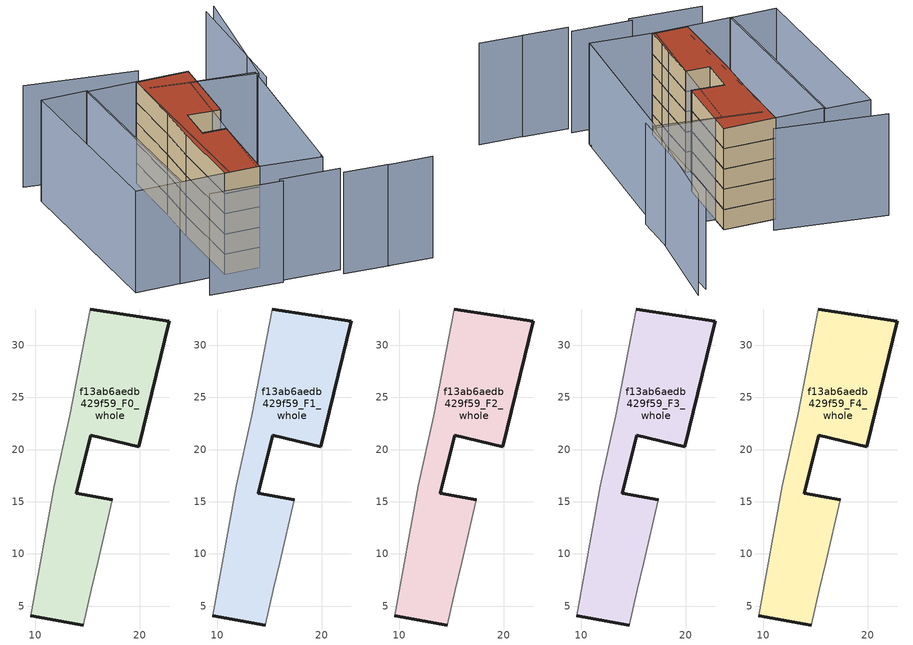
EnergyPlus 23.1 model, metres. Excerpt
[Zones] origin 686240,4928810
f13ab6aedb429f59_F0_whole
 floor ground (EU_floor_Construction): 15.36,6.55 15.96,9.16 17.34,15.19 13.93,15.83 15.29,21.37 19.88,20.25 22.82,32.29 15.27,33.47 13.31,23.25 11.78,16.51 9.55,4.07 14.59,3.19 z0
 wall outside (EU_wall_Construction): 14.59,3.19 9.55,4.07 / 15.27,33.47 22.82,32.29 19.88,20.25 15.29,21.37 13.93,15.83 17.34,15.19 z0:3
 wall adiabatic (EU_wall_Construction): 17.34,15.19 15.96,9.16 15.36,6.55 14.59,3.19 / 9.55,4.07 11.78,16.51 13.31,23.25 15.27,33.47 z0:3
f13ab6aedb429f59_F1_whole
 floor to f13ab6aedb429f59_F0_whole (EU_floor_Construction): 15.36,6.55 15.96,9.16 17.34,15.19 13.93,15.83 15.29,21.37 19.88,20.25 22.82,32.29 15.27,33.47 13.31,23.25 11.78,16.51 9.55,4.07 14.59,3.19 z3
 wall outside (EU_wall_Construction): 14.59,3.19 9.55,4.07 / 15.27,33.47 22.82,32.29 19.88,20.25 15.29,21.37 13.93,15.83 17.34,15.19 z3:6
 wall adiabatic (EU_wall_Construction): 17.34,15.19 15.96,9.16 15.36,6.55 14.59,3.19 / 9.55,4.07 11.78,16.51 13.31,23.25 15.27,33.47 z3:6
f13ab6aedb429f59_F2_whole
 floor to f13ab6aedb429f59_F1_whole (EU_floor_Construction): 15.36,6.55 15.96,9.16 17.34,15.19 13.93,15.83 15.29,21.37 19.88,20.25 22.82,32.29 15.27,33.47 13.31,23.25 11.78,16.51 9.55,4.07 14.59,3.19 z6
 wall outside (EU_wall_Construction): 14.59,3.19 9.55,4.07 / 15.27,33.47 22.82,32.29 19.88,20.25 15.29,21.37 13.93,15.83 17.34,15.19 z6:9
 wall adiabatic (EU_wall_Construction): 17.34,15.19 15.96,9.16 15.36,6.55 14.59,3.19 / 9.55,4.07 11.78,16.51 13.31,23.25 15.27,33.47 z6:9
f13ab6aedb429f59_F3_whole
 floor to f13ab6aedb429f59_F2_whole (EU_floor_Construction): 15.36,6.55 15.96,9.16 17.34,15.19 13.93,15.83 15.29,21.37 19.88,20.25 22.82,32.29 15.27,33.47 13.31,23.25 11.78,16.51 9.55,4.07 14.59,3.19 z9
 wall outside (EU_wall_Construction): 14.59,3.19 9.55,4.07 / 15.27,33.47 22.82,32.29 19.88,20.25 15.29,21.37 13.93,15.83 17.34,15.19 z9:12
 wall adiabatic (EU_wall_Construction): 17.34,15.19 15.96,9.16 15.36,6.55 14.59,3.19 / 9.55,4.07 11.78,16.51 13.31,23.25 15.27,33.47 z9:12
f13ab6aedb429f59_F4_whole
 floor to f13ab6aedb429f59_F3_whole (EU_floor_Construction): 15.36,6.55 15.96,9.16 17.34,15.19 13.93,15.83 15.29,21.37 19.88,20.25 22.82,32.29 15.27,33.47 13.31,23.25 11.78,16.51 9.55,4.07 14.59,3.19 z12
 wall outside (EU_wall_Construction): 14.59,3.19 9.55,4.07 / 15.27,33.47 22.82,32.29 19.88,20.25 15.29,21.37 13.93,15.83 17.34,15.19 z12:15
 wall adiabatic (EU_wall_Construction): 17.34,15.19 15.96,9.16 15.36,6.55 14.59,3.19 / 9.55,4.07 11.78,16.51 13.31,23.25 15.27,33.47 z12:15
 roof outside (EU_roof_Construction): 22.82,32.29 19.88,20.25 15.29,21.37 13.93,15.83 17.34,15.19 15.96,9.16 15.36,6.55 14.59,3.19 9.55,4.07 11.78,16.51 13.31,23.25 15.27,33.47 z15
shading: 14.6,-1.49 23.12,-3.27 / 29.04,-5.92 35.29,-7.2 / 4.48,0.13 14.72,-2.1 / 22.84,-4.57 29.2,-5.92 / 23.33,1.67 29.71,25.78 / 30.51,25.07 34.91,45.77 / 36.63,46.62 30.23,26.44 / 30.23,26.44 15.76,31.02 / 17.38,36.12 2.22,40.92 / 30.03,27.01 23.14,0.93 / 23.14,0.93 14.19,3.29 / 14.19,3.29 21.09,29.38 / 21.09,29.38 30.03,27.01 / 8.15,34.68 15.27,33.47 / 15.27,33.47 10.25,3.95 / 10.25,3.95 3.13,5.16 / 3.13,5.16 8.15,34.68 / -3.25,6.27 1.77,36.05 / 1.77,36.05 8.41,34.93 / 8.41,34.93 3.39,5.15 / 3.39,5.15 -3.25,6.27 z0:15
[Building]
EU S2 Campaign: North Axis=0; Terrain=City; Solar Distribution=FullExterior
[Site:Location]
Bologna: Latitude=44.5; Longitude=11.25; Time Zone=1; Elevation=37
[SizingPeriod:WeatherFileDays]
AnnualSizingPeriod: Begin Month=1; Begin Day of Month=1; End Month=12; End Day of Month=31; Day of Week for Start Day=Monday; Use Weather File Daylight Saving Period=No; Use Weather File Rain and Snow Indicators=No
[MATERIAL]
EU_InternalMass_Material: Roughness=MediumRough; Thickness=0.1; Conductivity=1; Density=1800; Specific Heat=900; Thermal Absorptance=0.9; Solar Absorptance=0.7; Visible Absorptance=0.7
[MATERIAL:NOMASS] Roughness=MediumRough; Thermal Absorptance=0.9; Solar Absorptance=0.7; Visible Absorptance=0.7
Name | Thermal Resistance
EU_wall_NoMass | 0.905828
EU_roof_NoMass | 0.37593
EU_floor_NoMass | 0.67114
[CONSTRUCTION]
EU_wall_Construction: EU_wall_NoMass
EU_roof_Construction: EU_roof_NoMass
EU_floor_Construction: EU_floor_NoMass
EU_InternalMass_Construction: EU_InternalMass_Material
[ZONE] Type=1; Multiplier=1; Ceiling Height=autocalculate; Volume=505.411; Floor Area=autocalculate; Part of Total Floor Area=Yes
f13ab6aedb429f59_F0_whole; f13ab6aedb429f59_F1_whole; f13ab6aedb429f59_F2_whole; f13ab6aedb429f59_F3_whole; f13ab6aedb429f59_F4_whole
[INTERNALMASS] Construction=EU_InternalMass_Construction; Surface Area=168.47
Name | Zone or ZoneList
f13ab6aedb429f59_F0_whole_EU_InternalMass | f13ab6aedb429f59_F0_whole
f13ab6aedb429f59_F1_whole_EU_InternalMass | f13ab6aedb429f59_F1_whole
f13ab6aedb429f59_F2_whole_EU_InternalMass | f13ab6aedb429f59_F2_whole
f13ab6aedb429f59_F3_whole_EU_InternalMass | f13ab6aedb429f59_F3_whole
f13ab6aedb429f59_F4_whole_EU_InternalMass | f13ab6aedb429f59_F4_whole
[OTHEREQUIPMENT] Fuel Type=Electricity; Design Level Calculation Method=Watts/Area; Power per Zone Floor Area=1; Fraction Latent=0; Fraction Radiant=0; Fraction Lost=0; Carbon Dioxide Generation Rate=0; EndUse Subcategory=EU_Step8_InternalGains
Name | Zone or ZoneList or Space or SpaceList | Schedule
EU_Step8_InternalGain_f13ab6aedb429f59_F0_whole_f000 | f13ab6aedb429f59_F0_whole | EU_Step8_GainSchedule_f13ab6aedb429f59_F0_whole_f000
EU_Step8_InternalGain_f13ab6aedb429f59_F1_whole_f000 | f13ab6aedb429f59_F1_whole | EU_Step8_GainSchedule_f13ab6aedb429f59_F1_whole_f000
EU_Step8_InternalGain_f13ab6aedb429f59_F2_whole_f000 | f13ab6aedb429f59_F2_whole | EU_Step8_GainSchedule_f13ab6aedb429f59_F2_whole_f000
EU_Step8_InternalGain_f13ab6aedb429f59_F3_whole_f000 | f13ab6aedb429f59_F3_whole | EU_Step8_GainSchedule_f13ab6aedb429f59_F3_whole_f000
EU_Step8_InternalGain_f13ab6aedb429f59_F4_whole_f000 | f13ab6aedb429f59_F4_whole | EU_Step8_GainSchedule_f13ab6aedb429f59_F4_whole_f000
[ZONEVENTILATION:DESIGNFLOWRATE] Schedule=EU_AlwaysOn; Design Flow Rate Calculation Method=AirChanges/Hour; Air Changes per Hour=0.73129; Ventilation Type=Natural; Fan Pressure Rise=0; Fan Total Efficiency=1; Constant Term Coefficient=1; Temperature Term Coefficient=0; Velocity Term Coefficient=0; Velocity Squared Term Coefficient=0; Minimum Indoor Temperature=-100; Maximum Indoor Temperature=100; Delta Temperature=-100; Minimum Outdoor Temperature=-100; Maximum Outdoor Temperature=100; Maximum Wind Speed=40
Name | Zone or ZoneList or Space or SpaceList
EU_ConstantAir_f13ab6aedb429f59_F0_whole | f13ab6aedb429f59_F0_whole
EU_ConstantAir_f13ab6aedb429f59_F1_whole | f13ab6aedb429f59_F1_whole
EU_ConstantAir_f13ab6aedb429f59_F2_whole | f13ab6aedb429f59_F2_whole
EU_ConstantAir_f13ab6aedb429f59_F3_whole | f13ab6aedb429f59_F3_whole
EU_ConstantAir_f13ab6aedb429f59_F4_whole | f13ab6aedb429f59_F4_whole
[HVACTEMPLATE:THERMOSTAT] Constant Heating Setpoint=20; Constant Cooling Setpoint=50
EU_HeatOnly_f13ab6aedb429f59_F0_whole; EU_HeatOnly_f13ab6aedb429f59_F1_whole; EU_HeatOnly_f13ab6aedb429f59_F2_whole; EU_HeatOnly_f13ab6aedb429f59_F3_whole; EU_HeatOnly_f13ab6aedb429f59_F4_whole
[HVACTEMPLATE:ZONE:IDEALLOADSAIRSYSTEM] System Availability Schedule=EU_AlwaysOn; Maximum Heating Supply Air Temperature=50; Minimum Cooling Supply Air Temperature=13; Maximum Heating Supply Air Humidity Ratio=0.0156; Minimum Cooling Supply Air Humidity Ratio=0.0077; Heating Limit=NoLimit; Cooling Limit=NoLimit; Heating Availability Schedule=EU_AlwaysOn; Cooling Availability Schedule=EU_CoolingOff; Dehumidification Control Type=ConstantSensibleHeatRatio; Cooling Sensible Heat Ratio=0.7; Dehumidification Setpoint=60; Humidification Control Type=None; Humidification Setpoint=30; Outdoor Air Method=None; Outdoor Air Flow Rate per Person=0.00944; Outdoor Air Flow Rate per Zone Floor Area=0; Outdoor Air Flow Rate per Zone=0; Demand Controlled Ventilation Type=None; Outdoor Air Economizer Type=NoEconomizer; Heat Recovery Type=None; Sensible Heat Recovery Effectiveness=0.7; Latent Heat Recovery Effectiveness=0.65
Name | Template Thermostat
f13ab6aedb429f59_F0_whole | EU_HeatOnly_f13ab6aedb429f59_F0_whole
f13ab6aedb429f59_F1_whole | EU_HeatOnly_f13ab6aedb429f59_F1_whole
f13ab6aedb429f59_F2_whole | EU_HeatOnly_f13ab6aedb429f59_F2_whole
f13ab6aedb429f59_F3_whole | EU_HeatOnly_f13ab6aedb429f59_F3_whole
f13ab6aedb429f59_F4_whole | EU_HeatOnly_f13ab6aedb429f59_F4_whole
[SIZING:ZONE] Zone Cooling Design Supply Air Temperature Input Method=SupplyAirTemperature; Zone Cooling Design Supply Air Temperature=13; Zone Heating Design Supply Air Temperature Input Method=SupplyAirTemperature; Zone Heating Design Supply Air Temperature=50; Zone Cooling Design Supply Air Humidity Ratio=0.008; Zone Heating Design Supply Air Humidity Ratio=0.008; Cooling Design Air Flow Method=DesignDay; Cooling Design Air Flow Rate=0; Cooling Minimum Air Flow per Zone Floor Area=0.000762; Cooling Minimum Air Flow=0; Cooling Minimum Air Flow Fraction=0.2; Heating Design Air Flow Method=DesignDay; Heating Design Air Flow Rate=0; Heating Maximum Air Flow per Zone Floor Area=0.002032; Heating Maximum Air Flow=0.141576; Heating Maximum Air Flow Fraction=0.3; Account for Dedicated Outdoor Air System=No; Dedicated Outdoor Air System Control Strategy=NeutralSupplyAir; Dedicated Outdoor Air Low Setpoint Temperature for Design=autosize; Dedicated Outdoor Air High Setpoint Temperature for Design=autosize; Zone Load Sizing Method=Sensible Load Only No Latent Load; Zone Latent Cooling Design Supply Air Humidity Ratio Input Method=HumidityRatioDifference; Zone Cooling Design Supply Air Humidity Ratio Difference=0.005; Zone Latent Heating Design Supply Air Humidity Ratio Input Method=HumidityRatioDifference; Zone Humidification Design Supply Air Humidity Ratio Difference=0.005
f13ab6aedb429f59_F0_whole; f13ab6aedb429f59_F1_whole; f13ab6aedb429f59_F2_whole; f13ab6aedb429f59_F3_whole; f13ab6aedb429f59_F4_whole
[SCHEDULE:CONSTANT]
Name | Hourly Value
EU_AlwaysOn | 1
EU_CoolingOff | 0
[SCHEDULE:FILE] Column Number=1; Rows to Skip at Top=0; Number of Hours of Data=8760; Column Separator=Comma; Interpolate to Timestep=No; Minutes per Item=60; Adjust Schedule for Daylight Savings=Yes
Name | File
EU_Step8_GainSchedule_f13ab6aedb429f59_F0_whole_f000 | ../../schedules/f13ab6aedb429f59/f13ab6aedb429f59_F0_whole_f000_gain.csv
EU_Step8_GainSchedule_f13ab6aedb429f59_F1_whole_f000 | ../../schedules/f13ab6aedb429f59/f13ab6aedb429f59_F1_whole_f000_gain.csv
EU_Step8_GainSchedule_f13ab6aedb429f59_F2_whole_f000 | ../../schedules/f13ab6aedb429f59/f13ab6aedb429f59_F2_whole_f000_gain.csv
EU_Step8_GainSchedule_f13ab6aedb429f59_F3_whole_f000 | ../../schedules/f13ab6aedb429f59/f13ab6aedb429f59_F3_whole_f000_gain.csv
EU_Step8_GainSchedule_f13ab6aedb429f59_F4_whole_f000 | ../../schedules/f13ab6aedb429f59/f13ab6aedb429f59_F4_whole_f000_gain.csv
